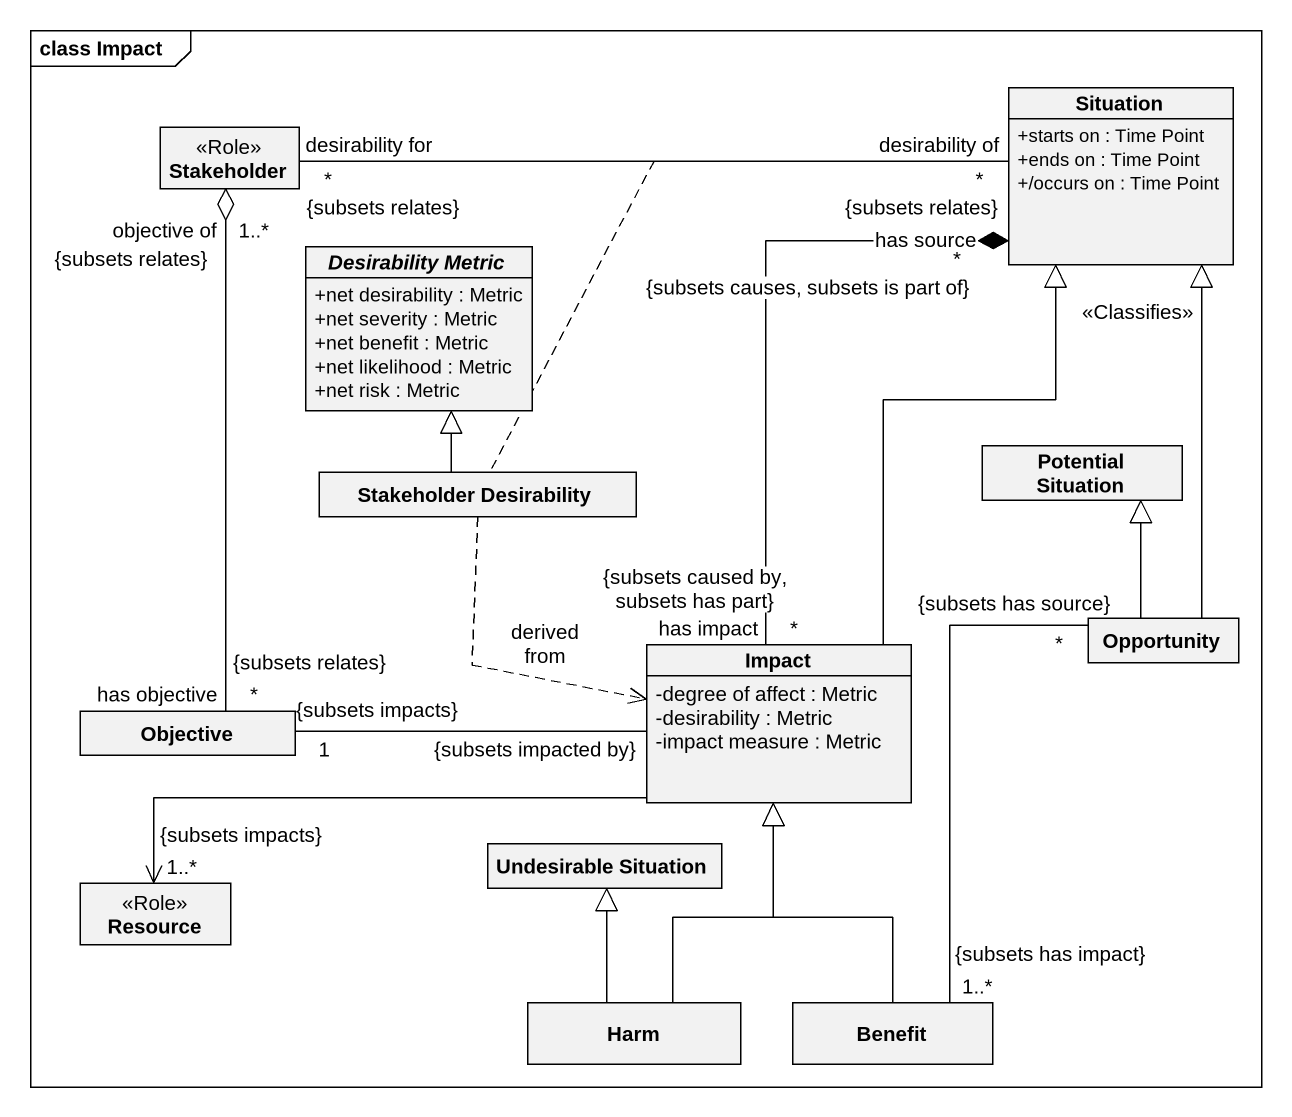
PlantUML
@startuml
mainframe class Impact
hide circle
hide empty members
skinparam classAttributeIconSize 0
class Stakeholder <<Role>>
class Situation {
  +starts on : Time Point
  +ends on : Time Point
  +/occurs on : Time Point
}
abstract class "Desirability Metric" as Desirability_Metric {
  +net desirability : Metric
  +net severity : Metric
  +net benefit : Metric
  +net likelihood : Metric
  +net risk : Metric
}
class "Stakeholder Desirability" as Stakeholder_Desirability
class "Potential Situation" as Potential_Situation
class Impact {
  -degree of affect : Metric
  -desirability : Metric
  -impact measure : Metric
}
class Opportunity
class Objective
class "Undesirable Situation" as Undesirable_Situation
class Resource <<Role>>
class Harm
class Benefit
Stakeholder "desirability for\n{subsets relates}\n*" -right- "desirability of\n{subsets relates}\n*" Situation
(Stakeholder, Situation) .. Stakeholder_Desirability
Stakeholder "objective of\n1..*\n{subsets relates}" o-- "has objective\n{subsets relates}\n*" Objective
Situation "has source\n{subsets causes, subsets is part of}\n*" *-- "has impact\n{subsets caused by, subsets has part}\n*" Impact
Stakeholder_Desirability -up-|> Desirability_Metric
Stakeholder_Desirability ..> Impact : derived from
Impact -up-|> Situation
Impact "{subsets impacted by}" -left- "1\n{subsets impacts}" Objective
Impact -left-> "{subsets impacts}\n1..*" Resource
Opportunity -up-|> Situation : <<Classifies>>
Opportunity -up-|> Potential_Situation
Opportunity "{subsets has source}\n*" -- "1..*\n{subsets has impact}" Benefit
Harm -up-|> Impact
Harm -up-|> Undesirable_Situation
Benefit -up-|> Impact
@enduml
